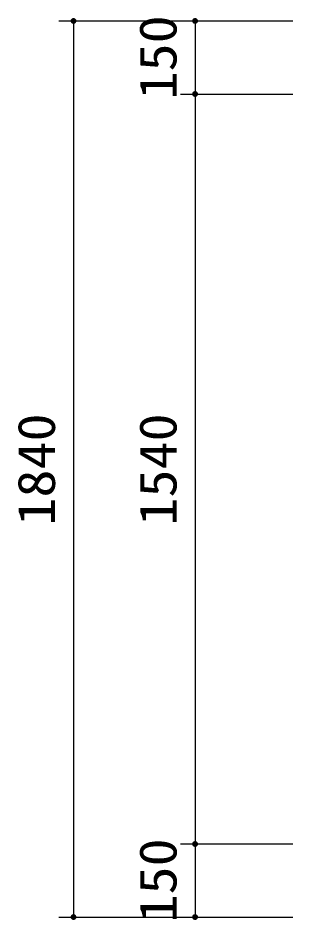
# Model space of a CAD drawing. Units: millimetres, scale not verified. Extents: x -8910 to 8910, y -6308 to 6308.
# Drawn here: x -6966 to -6401, y 2929 to 4781 of the extents above; entities that cross this region are included whole.
import ezdxf
from ezdxf.enums import TextEntityAlignment as Align

# ---------------------------------------------------------------- set-up
doc = ezdxf.new("R2010")
doc.units = ezdxf.units.MM
doc.header["$LTSCALE"] = 30
doc.layers.add('0-5_製作', color=5, linetype='Continuous', lineweight=25)
doc.styles.add('ＭＳ ゴシック', font='')
doc.styles.get('ＭＳ ゴシック').set_extended_font_data('MS Gothic')

msp = doc.modelspace()

# ---------------------------------------------------------------- linework, layer by layer
at = {"layer": '0-5_製作', "color": 2}
for p, q in [((-6882.14, 4774.65), (-6602.14, 4774.65)), ((-6852.14, 4774.65), (-6852.14, 2934.65)), ((-6632.14, 4774.65), (-6400.75, 4774.65)), ((-6602.14, 4774.65), (-6602.14, 4624.65)), ((-6632.14, 4624.65), (-6400.75, 4624.65)), ((-6602.14, 4624.65), (-6602.14, 3084.65)), ((-6632.14, 3084.65), (-6400.75, 3084.65)), ((-6602.14, 3084.65), (-6602.14, 2934.65)), ((-6882.14, 2934.65), (-6602.14, 2934.65)), ((-6632.14, 2934.65), (-6400.75, 2934.65))]:
    msp.add_line(p, q, dxfattribs=at)
at = {"layer": '0-5_製作'}
for points in [[(-6853.64, 4780.47), (-6858.14, 4774.65), (-6854.35, 4780.23)], [(-6853.64, 4780.47), (-6852.14, 4774.65), (-6858.14, 4774.65)], [(-6854.35, 4780.23), (-6858.14, 4774.65), (-6858.13, 4775.03)], [(-6854.35, 4780.23), (-6858.13, 4775.03), (-6855.03, 4779.91)], [(-6855.03, 4779.91), (-6858.13, 4775.03), (-6858.04, 4775.78)], [(-6855.03, 4779.91), (-6858.04, 4775.78), (-6855.67, 4779.51)], [(-6855.67, 4779.51), (-6858.04, 4775.78), (-6857.85, 4776.51)], [(-6855.67, 4779.51), (-6857.85, 4776.51), (-6856.25, 4779.03)], [(-6856.25, 4779.03), (-6857.85, 4776.51), (-6857.57, 4777.21)], [(-6856.25, 4779.03), (-6857.57, 4777.21), (-6856.77, 4778.48)], [(-6856.77, 4778.48), (-6857.57, 4777.21), (-6857.21, 4777.87)], [(-6852.9, 4780.61), (-6852.14, 4774.65), (-6853.64, 4780.47)], [(-6852.14, 4780.65), (-6852.14, 4774.65), (-6852.9, 4780.61)], [(-6851.77, 4780.64), (-6852.14, 4774.65), (-6852.14, 4780.65)], [(-6851.02, 4780.55), (-6852.14, 4774.65), (-6851.77, 4780.64)], [(-6850.29, 4780.36), (-6852.14, 4774.65), (-6851.02, 4780.55)], [(-6849.59, 4780.08), (-6852.14, 4774.65), (-6850.29, 4780.36)], [(-6848.93, 4779.72), (-6852.14, 4774.65), (-6849.59, 4780.08)], [(-6848.32, 4779.28), (-6852.14, 4774.65), (-6848.93, 4779.72)], [(-6848.32, 4779.28), (-6846.14, 4774.65), (-6852.14, 4774.65)], [(-6847.77, 4778.76), (-6846.14, 4774.65), (-6848.32, 4779.28)], [(-6847.29, 4778.18), (-6846.14, 4774.65), (-6847.77, 4778.76)], [(-6846.89, 4777.54), (-6846.14, 4774.65), (-6847.29, 4778.18)], [(-6603.64, 4780.47), (-6608.14, 4774.65), (-6604.35, 4780.23)], [(-6603.64, 4780.47), (-6602.14, 4774.65), (-6608.14, 4774.65)], [(-6604.35, 4780.23), (-6608.14, 4774.65), (-6608.13, 4775.03)], [(-6604.35, 4780.23), (-6608.13, 4775.03), (-6605.03, 4779.91)], [(-6605.03, 4779.91), (-6608.13, 4775.03), (-6608.04, 4775.78)], [(-6605.03, 4779.91), (-6608.04, 4775.78), (-6605.67, 4779.51)], [(-6605.67, 4779.51), (-6608.04, 4775.78), (-6607.85, 4776.51)], [(-6605.67, 4779.51), (-6607.85, 4776.51), (-6606.25, 4779.03)], [(-6606.25, 4779.03), (-6607.85, 4776.51), (-6607.57, 4777.21)], [(-6606.25, 4779.03), (-6607.57, 4777.21), (-6606.77, 4778.48)], [(-6606.77, 4778.48), (-6607.57, 4777.21), (-6607.21, 4777.87)], [(-6602.9, 4780.61), (-6602.14, 4774.65), (-6603.64, 4780.47)], [(-6602.14, 4780.65), (-6602.14, 4774.65), (-6602.9, 4780.61)], [(-6601.77, 4780.64), (-6602.14, 4774.65), (-6602.14, 4780.65)], [(-6601.02, 4780.55), (-6602.14, 4774.65), (-6601.77, 4780.64)], [(-6600.29, 4780.36), (-6602.14, 4774.65), (-6601.02, 4780.55)], [(-6599.59, 4780.08), (-6602.14, 4774.65), (-6600.29, 4780.36)], [(-6598.93, 4779.72), (-6602.14, 4774.65), (-6599.59, 4780.08)], [(-6598.32, 4779.28), (-6602.14, 4774.65), (-6598.93, 4779.72)], [(-6598.32, 4779.28), (-6596.14, 4774.65), (-6602.14, 4774.65)], [(-6597.77, 4778.76), (-6596.14, 4774.65), (-6598.32, 4779.28)], [(-6597.29, 4778.18), (-6596.14, 4774.65), (-6597.77, 4778.76)], [(-6596.89, 4777.54), (-6596.14, 4774.65), (-6597.29, 4778.18)], [(-6852.14, 4774.65), (-6858.1, 4773.9), (-6858.14, 4774.65)], [(-6852.14, 4774.65), (-6857.95, 4773.16), (-6858.1, 4773.9)], [(-6852.14, 4774.65), (-6857.72, 4772.45), (-6857.95, 4773.16)], [(-6852.14, 4774.65), (-6857.4, 4771.76), (-6857.72, 4772.45)], [(-6852.14, 4774.65), (-6857, 4771.13), (-6857.4, 4771.76)], [(-6852.14, 4774.65), (-6856.52, 4770.55), (-6857, 4771.13)], [(-6852.14, 4774.65), (-6855.97, 4770.03), (-6856.52, 4770.55)], [(-6852.14, 4774.65), (-6855.36, 4769.59), (-6855.97, 4770.03)], [(-6852.14, 4768.65), (-6855.36, 4769.59), (-6852.14, 4774.65)], [(-6852.14, 4768.65), (-6854.7, 4769.22), (-6855.36, 4769.59)], [(-6852.14, 4768.65), (-6854, 4768.95), (-6854.7, 4769.22)], [(-6852.14, 4768.65), (-6853.27, 4768.76), (-6854, 4768.95)], [(-6852.14, 4768.65), (-6852.52, 4768.67), (-6853.27, 4768.76)], [(-6846.14, 4774.65), (-6852.14, 4768.65), (-6852.14, 4774.65)], [(-6846.14, 4774.65), (-6851.39, 4768.7), (-6852.14, 4768.65)], [(-6846.14, 4774.65), (-6850.65, 4768.84), (-6851.39, 4768.7)], [(-6846.14, 4774.65), (-6849.93, 4769.08), (-6850.65, 4768.84)], [(-6846.16, 4774.28), (-6849.93, 4769.08), (-6846.14, 4774.65)], [(-6846.16, 4774.28), (-6849.25, 4769.4), (-6849.93, 4769.08)], [(-6846.25, 4773.53), (-6849.25, 4769.4), (-6846.16, 4774.28)], [(-6846.25, 4773.53), (-6848.62, 4769.8), (-6849.25, 4769.4)], [(-6846.44, 4772.8), (-6848.62, 4769.8), (-6846.25, 4773.53)], [(-6846.44, 4772.8), (-6848.04, 4770.28), (-6848.62, 4769.8)], [(-6846.71, 4772.1), (-6848.04, 4770.28), (-6846.44, 4772.8)], [(-6846.71, 4772.1), (-6847.52, 4770.83), (-6848.04, 4770.28)], [(-6847.08, 4771.44), (-6847.52, 4770.83), (-6846.71, 4772.1)], [(-6846.56, 4776.86), (-6846.14, 4774.65), (-6846.89, 4777.54)], [(-6846.33, 4776.15), (-6846.14, 4774.65), (-6846.56, 4776.86)], [(-6846.19, 4775.41), (-6846.14, 4774.65), (-6846.33, 4776.15)], [(-6602.14, 4774.65), (-6608.1, 4773.9), (-6608.14, 4774.65)], [(-6602.14, 4774.65), (-6607.95, 4773.16), (-6608.1, 4773.9)], [(-6602.14, 4774.65), (-6607.72, 4772.45), (-6607.95, 4773.16)], [(-6602.14, 4774.65), (-6607.4, 4771.76), (-6607.72, 4772.45)], [(-6602.14, 4774.65), (-6607, 4771.13), (-6607.4, 4771.76)], [(-6602.14, 4774.65), (-6606.52, 4770.55), (-6607, 4771.13)], [(-6602.14, 4774.65), (-6605.97, 4770.03), (-6606.52, 4770.55)], [(-6602.14, 4774.65), (-6605.36, 4769.59), (-6605.97, 4770.03)], [(-6602.14, 4768.65), (-6605.36, 4769.59), (-6602.14, 4774.65)], [(-6602.14, 4768.65), (-6604.7, 4769.22), (-6605.36, 4769.59)], [(-6602.14, 4768.65), (-6604, 4768.95), (-6604.7, 4769.22)], [(-6602.14, 4768.65), (-6603.27, 4768.76), (-6604, 4768.95)], [(-6602.14, 4768.65), (-6602.52, 4768.67), (-6603.27, 4768.76)], [(-6596.14, 4774.65), (-6602.14, 4768.65), (-6602.14, 4774.65)], [(-6596.14, 4774.65), (-6601.39, 4768.7), (-6602.14, 4768.65)], [(-6596.14, 4774.65), (-6600.65, 4768.84), (-6601.39, 4768.7)], [(-6596.14, 4774.65), (-6599.93, 4769.08), (-6600.65, 4768.84)], [(-6596.16, 4774.28), (-6599.93, 4769.08), (-6596.14, 4774.65)], [(-6596.16, 4774.28), (-6599.25, 4769.4), (-6599.93, 4769.08)], [(-6596.25, 4773.53), (-6599.25, 4769.4), (-6596.16, 4774.28)], [(-6596.25, 4773.53), (-6598.62, 4769.8), (-6599.25, 4769.4)], [(-6596.44, 4772.8), (-6598.62, 4769.8), (-6596.25, 4773.53)], [(-6596.44, 4772.8), (-6598.04, 4770.28), (-6598.62, 4769.8)], [(-6596.71, 4772.1), (-6598.04, 4770.28), (-6596.44, 4772.8)], [(-6596.71, 4772.1), (-6597.52, 4770.83), (-6598.04, 4770.28)], [(-6597.08, 4771.44), (-6597.52, 4770.83), (-6596.71, 4772.1)], [(-6596.56, 4776.86), (-6596.14, 4774.65), (-6596.89, 4777.54)], [(-6596.33, 4776.15), (-6596.14, 4774.65), (-6596.56, 4776.86)], [(-6596.19, 4775.41), (-6596.14, 4774.65), (-6596.33, 4776.15)], [(-6603.64, 4630.47), (-6608.14, 4624.65), (-6604.35, 4630.23)], [(-6603.64, 4630.47), (-6602.14, 4624.65), (-6608.14, 4624.65)], [(-6604.35, 4630.23), (-6608.14, 4624.65), (-6608.13, 4625.03)], [(-6604.35, 4630.23), (-6608.13, 4625.03), (-6605.03, 4629.91)], [(-6602.9, 4630.61), (-6602.14, 4624.65), (-6603.64, 4630.47)], [(-6602.14, 4630.65), (-6602.14, 4624.65), (-6602.9, 4630.61)], [(-6601.77, 4630.64), (-6602.14, 4624.65), (-6602.14, 4630.65)], [(-6601.02, 4630.55), (-6602.14, 4624.65), (-6601.77, 4630.64)], [(-6600.29, 4630.36), (-6602.14, 4624.65), (-6601.02, 4630.55)], [(-6599.59, 4630.08), (-6602.14, 4624.65), (-6600.29, 4630.36)], [(-6598.93, 4629.72), (-6602.14, 4624.65), (-6599.59, 4630.08)], [(-6602.14, 4624.65), (-6608.1, 4623.9), (-6608.14, 4624.65)], [(-6605.03, 4629.91), (-6608.13, 4625.03), (-6608.04, 4625.78)], [(-6602.14, 4624.65), (-6607.95, 4623.16), (-6608.1, 4623.9)], [(-6605.03, 4629.91), (-6608.04, 4625.78), (-6605.67, 4629.51)], [(-6605.67, 4629.51), (-6608.04, 4625.78), (-6607.85, 4626.51)], [(-6602.14, 4624.65), (-6607.72, 4622.45), (-6607.95, 4623.16)], [(-6605.67, 4629.51), (-6607.85, 4626.51), (-6606.25, 4629.03)], [(-6606.25, 4629.03), (-6607.85, 4626.51), (-6607.57, 4627.21)], [(-6602.14, 4624.65), (-6607.4, 4621.76), (-6607.72, 4622.45)], [(-6606.25, 4629.03), (-6607.57, 4627.21), (-6606.77, 4628.48)], [(-6606.77, 4628.48), (-6607.57, 4627.21), (-6607.21, 4627.87)], [(-6602.14, 4624.65), (-6607, 4621.13), (-6607.4, 4621.76)], [(-6602.14, 4624.65), (-6606.52, 4620.55), (-6607, 4621.13)], [(-6602.14, 4624.65), (-6605.97, 4620.03), (-6606.52, 4620.55)], [(-6602.14, 4624.65), (-6605.36, 4619.59), (-6605.97, 4620.03)], [(-6602.14, 4618.65), (-6605.36, 4619.59), (-6602.14, 4624.65)], [(-6602.14, 4618.65), (-6604.7, 4619.23), (-6605.36, 4619.59)], [(-6602.14, 4618.65), (-6604, 4618.95), (-6604.7, 4619.23)], [(-6602.14, 4618.65), (-6603.27, 4618.76), (-6604, 4618.95)], [(-6602.14, 4618.65), (-6602.52, 4618.67), (-6603.27, 4618.76)], [(-6598.32, 4629.28), (-6602.14, 4624.65), (-6598.93, 4629.72)], [(-6598.32, 4629.28), (-6596.14, 4624.65), (-6602.14, 4624.65)], [(-6596.14, 4624.65), (-6602.14, 4618.65), (-6602.14, 4624.65)], [(-6596.14, 4624.65), (-6601.39, 4618.7), (-6602.14, 4618.65)], [(-6596.14, 4624.65), (-6600.65, 4618.84), (-6601.39, 4618.7)], [(-6596.14, 4624.65), (-6599.93, 4619.08), (-6600.65, 4618.84)], [(-6596.16, 4624.28), (-6599.93, 4619.08), (-6596.14, 4624.65)], [(-6596.16, 4624.28), (-6599.25, 4619.4), (-6599.93, 4619.08)], [(-6596.25, 4623.53), (-6599.25, 4619.4), (-6596.16, 4624.28)], [(-6596.25, 4623.53), (-6598.62, 4619.8), (-6599.25, 4619.4)], [(-6596.44, 4622.8), (-6598.62, 4619.8), (-6596.25, 4623.53)], [(-6596.44, 4622.8), (-6598.04, 4620.28), (-6598.62, 4619.8)], [(-6597.77, 4628.76), (-6596.14, 4624.65), (-6598.32, 4629.28)], [(-6596.71, 4622.1), (-6598.04, 4620.28), (-6596.44, 4622.8)], [(-6596.71, 4622.1), (-6597.52, 4620.83), (-6598.04, 4620.28)], [(-6597.29, 4628.18), (-6596.14, 4624.65), (-6597.77, 4628.76)], [(-6597.08, 4621.44), (-6597.52, 4620.83), (-6596.71, 4622.1)], [(-6596.89, 4627.54), (-6596.14, 4624.65), (-6597.29, 4628.18)], [(-6596.56, 4626.86), (-6596.14, 4624.65), (-6596.89, 4627.54)], [(-6596.33, 4626.15), (-6596.14, 4624.65), (-6596.56, 4626.86)], [(-6596.19, 4625.41), (-6596.14, 4624.65), (-6596.33, 4626.15)], [(-6605.67, 3089.51), (-6608.14, 3084.65), (-6606.25, 3089.03)], [(-6605.67, 3089.51), (-6602.14, 3084.65), (-6608.14, 3084.65)], [(-6606.25, 3089.03), (-6608.14, 3084.65), (-6608.13, 3085.03)], [(-6602.14, 3084.65), (-6608.1, 3083.9), (-6608.14, 3084.65)], [(-6606.25, 3089.03), (-6608.13, 3085.03), (-6606.77, 3088.48)], [(-6606.77, 3088.48), (-6608.13, 3085.03), (-6608.04, 3085.78)], [(-6602.14, 3084.65), (-6607.95, 3083.16), (-6608.1, 3083.9)], [(-6606.77, 3088.48), (-6608.04, 3085.78), (-6607.21, 3087.87)], [(-6607.21, 3087.87), (-6608.04, 3085.78), (-6607.85, 3086.51)], [(-6602.14, 3084.65), (-6607.72, 3082.45), (-6607.95, 3083.16)], [(-6607.21, 3087.87), (-6607.85, 3086.51), (-6607.57, 3087.21)], [(-6602.14, 3084.65), (-6607.4, 3081.76), (-6607.72, 3082.45)], [(-6602.14, 3084.65), (-6607, 3081.13), (-6607.4, 3081.76)], [(-6602.14, 3084.65), (-6606.52, 3080.55), (-6607, 3081.13)], [(-6602.14, 3084.65), (-6605.97, 3080.03), (-6606.52, 3080.55)], [(-6602.14, 3084.65), (-6605.36, 3079.59), (-6605.97, 3080.03)], [(-6605.03, 3089.91), (-6602.14, 3084.65), (-6605.67, 3089.51)], [(-6602.14, 3084.65), (-6604.7, 3079.23), (-6605.36, 3079.59)], [(-6604.35, 3090.23), (-6602.14, 3084.65), (-6605.03, 3089.91)], [(-6602.14, 3084.65), (-6604, 3078.95), (-6604.7, 3079.23)], [(-6603.64, 3090.47), (-6602.14, 3084.65), (-6604.35, 3090.23)], [(-6602.14, 3078.65), (-6604, 3078.95), (-6602.14, 3084.65)], [(-6602.14, 3078.65), (-6603.27, 3078.76), (-6604, 3078.95)], [(-6602.9, 3090.61), (-6602.14, 3084.65), (-6603.64, 3090.47)], [(-6602.14, 3078.65), (-6602.52, 3078.67), (-6603.27, 3078.76)], [(-6602.14, 3090.65), (-6602.14, 3084.65), (-6602.9, 3090.61)], [(-6601.77, 3090.64), (-6602.14, 3084.65), (-6602.14, 3090.65)], [(-6601.02, 3090.55), (-6602.14, 3084.65), (-6601.77, 3090.64)], [(-6600.29, 3090.36), (-6602.14, 3084.65), (-6601.02, 3090.55)], [(-6599.59, 3090.08), (-6602.14, 3084.65), (-6600.29, 3090.36)], [(-6599.59, 3090.08), (-6596.14, 3084.65), (-6602.14, 3084.65)], [(-6596.14, 3084.65), (-6602.14, 3078.65), (-6602.14, 3084.65)], [(-6596.14, 3084.65), (-6601.39, 3078.7), (-6602.14, 3078.65)], [(-6596.14, 3084.65), (-6600.65, 3078.84), (-6601.39, 3078.7)], [(-6596.14, 3084.65), (-6599.93, 3079.08), (-6600.65, 3078.84)], [(-6596.14, 3084.65), (-6599.25, 3079.4), (-6599.93, 3079.08)], [(-6598.93, 3089.72), (-6596.14, 3084.65), (-6599.59, 3090.08)], [(-6596.14, 3084.65), (-6598.62, 3079.8), (-6599.25, 3079.4)], [(-6598.32, 3089.28), (-6596.14, 3084.65), (-6598.93, 3089.72)], [(-6596.14, 3084.65), (-6598.04, 3080.28), (-6598.62, 3079.8)], [(-6597.77, 3088.76), (-6596.14, 3084.65), (-6598.32, 3089.28)], [(-6596.16, 3084.28), (-6598.04, 3080.28), (-6596.14, 3084.65)], [(-6596.16, 3084.28), (-6597.52, 3080.83), (-6598.04, 3080.28)], [(-6597.29, 3088.18), (-6596.14, 3084.65), (-6597.77, 3088.76)], [(-6596.25, 3083.53), (-6597.52, 3080.83), (-6596.16, 3084.28)], [(-6596.25, 3083.53), (-6597.08, 3081.44), (-6597.52, 3080.83)], [(-6596.89, 3087.55), (-6596.14, 3084.65), (-6597.29, 3088.18)], [(-6596.44, 3082.8), (-6597.08, 3081.44), (-6596.25, 3083.53)], [(-6596.44, 3082.8), (-6596.71, 3082.1), (-6597.08, 3081.44)], [(-6596.56, 3086.86), (-6596.14, 3084.65), (-6596.89, 3087.55)], [(-6596.33, 3086.15), (-6596.14, 3084.65), (-6596.56, 3086.86)], [(-6596.19, 3085.41), (-6596.14, 3084.65), (-6596.33, 3086.15)], [(-6856.25, 2939.03), (-6858.14, 2934.65), (-6858.13, 2935.03)], [(-6856.25, 2939.03), (-6852.14, 2934.65), (-6858.14, 2934.65)], [(-6852.14, 2934.65), (-6858.1, 2933.9), (-6858.14, 2934.65)], [(-6856.25, 2939.03), (-6858.13, 2935.03), (-6856.77, 2938.48)], [(-6856.77, 2938.48), (-6858.13, 2935.03), (-6858.04, 2935.78)], [(-6852.14, 2934.65), (-6857.95, 2933.16), (-6858.1, 2933.9)], [(-6856.77, 2938.48), (-6858.04, 2935.78), (-6857.21, 2937.87)], [(-6857.21, 2937.87), (-6858.04, 2935.78), (-6857.85, 2936.51)], [(-6852.14, 2934.65), (-6857.72, 2932.44), (-6857.95, 2933.16)], [(-6857.21, 2937.87), (-6857.85, 2936.51), (-6857.57, 2937.21)], [(-6852.14, 2934.65), (-6857.4, 2931.76), (-6857.72, 2932.44)], [(-6852.14, 2934.65), (-6857, 2931.13), (-6857.4, 2931.76)], [(-6852.14, 2934.65), (-6856.52, 2930.55), (-6857, 2931.13)], [(-6852.14, 2934.65), (-6855.97, 2930.03), (-6856.52, 2930.55)], [(-6855.67, 2939.51), (-6852.14, 2934.65), (-6856.25, 2939.03)], [(-6852.14, 2934.65), (-6855.36, 2929.59), (-6855.97, 2930.03)], [(-6855.03, 2939.91), (-6852.14, 2934.65), (-6855.67, 2939.51)], [(-6852.14, 2934.65), (-6854.7, 2929.22), (-6855.36, 2929.59)], [(-6854.35, 2940.23), (-6852.14, 2934.65), (-6855.03, 2939.91)], [(-6852.14, 2934.65), (-6854, 2928.95), (-6854.7, 2929.22)], [(-6853.64, 2940.47), (-6852.14, 2934.65), (-6854.35, 2940.23)], [(-6852.14, 2928.65), (-6854, 2928.95), (-6852.14, 2934.65)], [(-6852.14, 2928.65), (-6853.27, 2928.76), (-6854, 2928.95)], [(-6852.9, 2940.61), (-6852.14, 2934.65), (-6853.64, 2940.47)], [(-6852.14, 2928.65), (-6852.52, 2928.67), (-6853.27, 2928.76)], [(-6852.14, 2940.65), (-6852.14, 2934.65), (-6852.9, 2940.61)], [(-6851.77, 2940.64), (-6852.14, 2934.65), (-6852.14, 2940.65)], [(-6851.02, 2940.55), (-6852.14, 2934.65), (-6851.77, 2940.64)], [(-6850.29, 2940.36), (-6852.14, 2934.65), (-6851.02, 2940.55)], [(-6849.59, 2940.08), (-6852.14, 2934.65), (-6850.29, 2940.36)], [(-6849.59, 2940.08), (-6846.14, 2934.65), (-6852.14, 2934.65)], [(-6846.14, 2934.65), (-6852.14, 2928.65), (-6852.14, 2934.65)], [(-6846.14, 2934.65), (-6851.39, 2928.7), (-6852.14, 2928.65)], [(-6846.14, 2934.65), (-6850.65, 2928.84), (-6851.39, 2928.7)], [(-6846.14, 2934.65), (-6849.93, 2929.07), (-6850.65, 2928.84)], [(-6846.14, 2934.65), (-6849.25, 2929.4), (-6849.93, 2929.07)], [(-6848.93, 2939.72), (-6846.14, 2934.65), (-6849.59, 2940.08)], [(-6846.14, 2934.65), (-6848.62, 2929.8), (-6849.25, 2929.4)], [(-6848.32, 2939.28), (-6846.14, 2934.65), (-6848.93, 2939.72)], [(-6846.14, 2934.65), (-6848.04, 2930.28), (-6848.62, 2929.8)], [(-6847.77, 2938.76), (-6846.14, 2934.65), (-6848.32, 2939.28)], [(-6846.14, 2934.65), (-6847.52, 2930.83), (-6848.04, 2930.28)], [(-6847.29, 2938.18), (-6846.14, 2934.65), (-6847.77, 2938.76)], [(-6846.16, 2934.28), (-6847.52, 2930.83), (-6846.14, 2934.65)], [(-6846.25, 2933.53), (-6847.52, 2930.83), (-6846.16, 2934.28)], [(-6846.25, 2933.53), (-6847.08, 2931.44), (-6847.52, 2930.83)], [(-6846.89, 2937.54), (-6846.14, 2934.65), (-6847.29, 2938.18)], [(-6846.44, 2932.8), (-6847.08, 2931.44), (-6846.25, 2933.53)], [(-6846.44, 2932.8), (-6846.71, 2932.1), (-6847.08, 2931.44)], [(-6846.56, 2936.86), (-6846.14, 2934.65), (-6846.89, 2937.54)], [(-6846.33, 2936.15), (-6846.14, 2934.65), (-6846.56, 2936.86)], [(-6846.19, 2935.41), (-6846.14, 2934.65), (-6846.33, 2936.15)], [(-6605.67, 2939.51), (-6608.14, 2934.65), (-6606.25, 2939.03)], [(-6605.67, 2939.51), (-6602.14, 2934.65), (-6608.14, 2934.65)], [(-6606.25, 2939.03), (-6608.14, 2934.65), (-6608.13, 2935.03)], [(-6602.14, 2934.65), (-6608.1, 2933.9), (-6608.14, 2934.65)], [(-6606.25, 2939.03), (-6608.13, 2935.03), (-6606.77, 2938.48)], [(-6606.77, 2938.48), (-6608.13, 2935.03), (-6608.04, 2935.78)], [(-6602.14, 2934.65), (-6607.95, 2933.16), (-6608.1, 2933.9)], [(-6606.77, 2938.48), (-6608.04, 2935.78), (-6607.21, 2937.87)], [(-6607.21, 2937.87), (-6608.04, 2935.78), (-6607.85, 2936.51)], [(-6602.14, 2934.65), (-6607.72, 2932.44), (-6607.95, 2933.16)], [(-6607.21, 2937.87), (-6607.85, 2936.51), (-6607.57, 2937.21)], [(-6602.14, 2934.65), (-6607.4, 2931.76), (-6607.72, 2932.44)], [(-6602.14, 2934.65), (-6607, 2931.13), (-6607.4, 2931.76)], [(-6602.14, 2934.65), (-6606.52, 2930.55), (-6607, 2931.13)], [(-6602.14, 2934.65), (-6605.97, 2930.03), (-6606.52, 2930.55)], [(-6602.14, 2934.65), (-6605.36, 2929.59), (-6605.97, 2930.03)], [(-6605.03, 2939.91), (-6602.14, 2934.65), (-6605.67, 2939.51)], [(-6602.14, 2934.65), (-6604.7, 2929.22), (-6605.36, 2929.59)], [(-6604.35, 2940.23), (-6602.14, 2934.65), (-6605.03, 2939.91)], [(-6602.14, 2934.65), (-6604, 2928.95), (-6604.7, 2929.22)], [(-6603.64, 2940.47), (-6602.14, 2934.65), (-6604.35, 2940.23)], [(-6602.14, 2928.65), (-6604, 2928.95), (-6602.14, 2934.65)], [(-6602.14, 2928.65), (-6603.27, 2928.76), (-6604, 2928.95)], [(-6602.9, 2940.61), (-6602.14, 2934.65), (-6603.64, 2940.47)], [(-6602.14, 2928.65), (-6602.52, 2928.67), (-6603.27, 2928.76)], [(-6602.14, 2940.65), (-6602.14, 2934.65), (-6602.9, 2940.61)], [(-6601.77, 2940.64), (-6602.14, 2934.65), (-6602.14, 2940.65)], [(-6601.02, 2940.55), (-6602.14, 2934.65), (-6601.77, 2940.64)], [(-6600.29, 2940.36), (-6602.14, 2934.65), (-6601.02, 2940.55)], [(-6599.59, 2940.08), (-6602.14, 2934.65), (-6600.29, 2940.36)], [(-6599.59, 2940.08), (-6596.14, 2934.65), (-6602.14, 2934.65)], [(-6596.14, 2934.65), (-6602.14, 2928.65), (-6602.14, 2934.65)], [(-6596.14, 2934.65), (-6601.39, 2928.7), (-6602.14, 2928.65)], [(-6596.14, 2934.65), (-6600.65, 2928.84), (-6601.39, 2928.7)], [(-6596.14, 2934.65), (-6599.93, 2929.07), (-6600.65, 2928.84)], [(-6596.14, 2934.65), (-6599.25, 2929.4), (-6599.93, 2929.07)], [(-6598.93, 2939.72), (-6596.14, 2934.65), (-6599.59, 2940.08)], [(-6596.14, 2934.65), (-6598.62, 2929.8), (-6599.25, 2929.4)], [(-6598.32, 2939.28), (-6596.14, 2934.65), (-6598.93, 2939.72)], [(-6596.14, 2934.65), (-6598.04, 2930.28), (-6598.62, 2929.8)], [(-6597.77, 2938.76), (-6596.14, 2934.65), (-6598.32, 2939.28)], [(-6596.16, 2934.28), (-6598.04, 2930.28), (-6596.14, 2934.65)], [(-6596.16, 2934.28), (-6597.52, 2930.83), (-6598.04, 2930.28)], [(-6597.29, 2938.18), (-6596.14, 2934.65), (-6597.77, 2938.76)], [(-6596.25, 2933.53), (-6597.52, 2930.83), (-6596.16, 2934.28)], [(-6596.25, 2933.53), (-6597.08, 2931.44), (-6597.52, 2930.83)], [(-6596.89, 2937.54), (-6596.14, 2934.65), (-6597.29, 2938.18)], [(-6596.44, 2932.8), (-6597.08, 2931.44), (-6596.25, 2933.53)], [(-6596.44, 2932.8), (-6596.71, 2932.1), (-6597.08, 2931.44)], [(-6596.56, 2936.86), (-6596.14, 2934.65), (-6596.89, 2937.54)], [(-6596.33, 2936.15), (-6596.14, 2934.65), (-6596.56, 2936.86)], [(-6596.19, 2935.41), (-6596.14, 2934.65), (-6596.33, 2936.15)]]:
    msp.add_solid(points, dxfattribs=at)

# ---------------------------------------------------------------- texts
at = {"layer": '0-5_製作', "color": 4, "style": 'ＭＳ ゴシック', "width": 1.1}
for s, p in [('150', (-6617.14, 4613.4)), ('1840', (-6867.14, 3738.4)), ('1540', (-6617.14, 3738.4)), ('150', (-6617.14, 2923.4))]:
    msp.add_text(s, height=76.98, rotation=90, dxfattribs=at).set_placement(p, align=Align.BOTTOM_LEFT)

doc.saveas('drawing.dxf')
